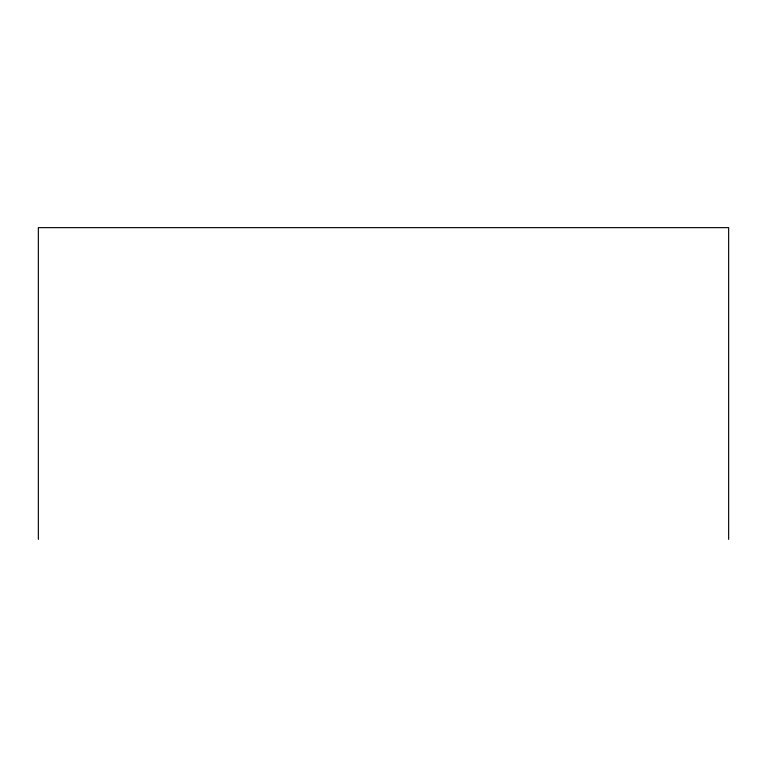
<?xml version="1.0" encoding="UTF-8"?>
<svg xmlns="http://www.w3.org/2000/svg" width="767" height="767" viewBox="0 0 767 767"><rect width="100%" height="100%" fill="white"/><g stroke="black" fill="none" stroke-linecap="round" stroke-linejoin="round"><path stroke-width="1.15" d="M728.65 539.354L728.65 227.646L38.35 227.646L38.35 539.354"/></g></svg>
